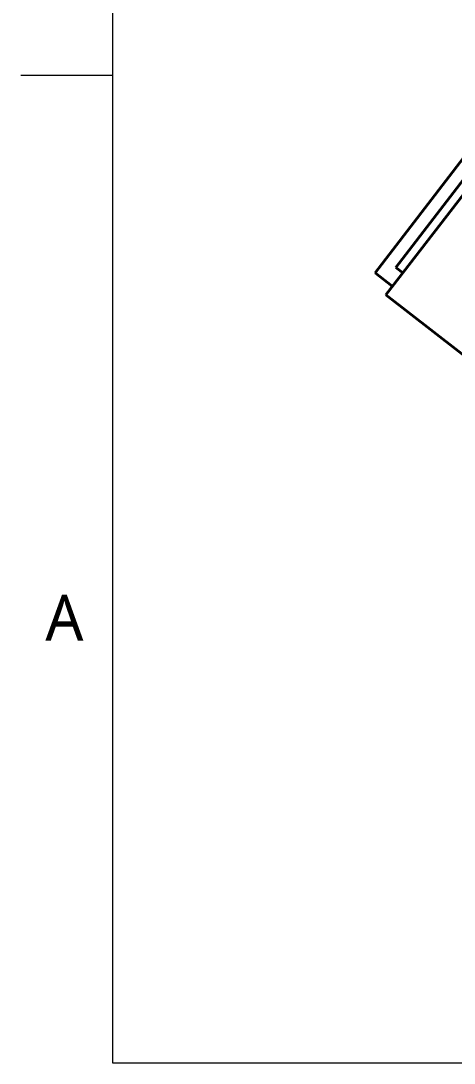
# Model space of a CAD drawing. Header units: inches. Extents: x 0 to 11, y 0 to 8.5.
# Drawn here: x 0.038 to 1.738, y 0.38 to 4.465 of the extents above; entities that cross this region are included whole.
import ezdxf

# ---------------------------------------------------------------- set-up
doc = ezdxf.new("R2010")
doc.units = ezdxf.units.IN
doc.header["$LTSCALE"] = 0.5
doc.header["$MEASUREMENT"] = 0
for name, color, linetype, lineweight in [('BORDER_FRAME', 7, 'Continuous', 15), ('BORDER_ZONES', 7, 'Continuous', 15), ('Visible', 7, 'Continuous', 40)]:
    doc.layers.add(name, color=color, linetype=linetype, lineweight=lineweight)
doc.styles.add('Onshape-Standard', font='NotoSans-Regular.ttf')

msp = doc.modelspace()

# ---------------------------------------------------------------- linework, layer by layer
at = {"layer": 'BORDER_FRAME'}
for p, q in [((0.399, 0.38), (0.399, 8.12)), ((10.639, 0.38), (0.399, 0.38))]:
    msp.add_line(p, q, dxfattribs=at)
at = {"layer": 'BORDER_ZONES'}
msp.add_line((0.399, 4.25), (0.038, 4.25), dxfattribs=at)
at = {"layer": 'Visible'}
for p, q in [((2.1438, 4.4099), (1.4278, 3.4767)), ((2.2351, 4.3793), (1.4693, 3.3913)), ((2.1368, 4.3158), (1.5094, 3.4981)), ((1.4278, 3.4767), (1.4953, 3.4249)), ((1.5094, 3.4981), (1.5361, 3.4776)), ((1.4693, 3.3913), (1.8836, 3.0702))]:
    msp.add_line(p, q, dxfattribs=at)

# ---------------------------------------------------------------- texts
at = {"layer": 'BORDER_ZONES', "insert": (0.209, 2.125), "char_height": 0.18, "attachment_point": 5, "style": 'Onshape-Standard'}
msp.add_mtext('A', dxfattribs=at)

doc.saveas('drawing.dxf')
